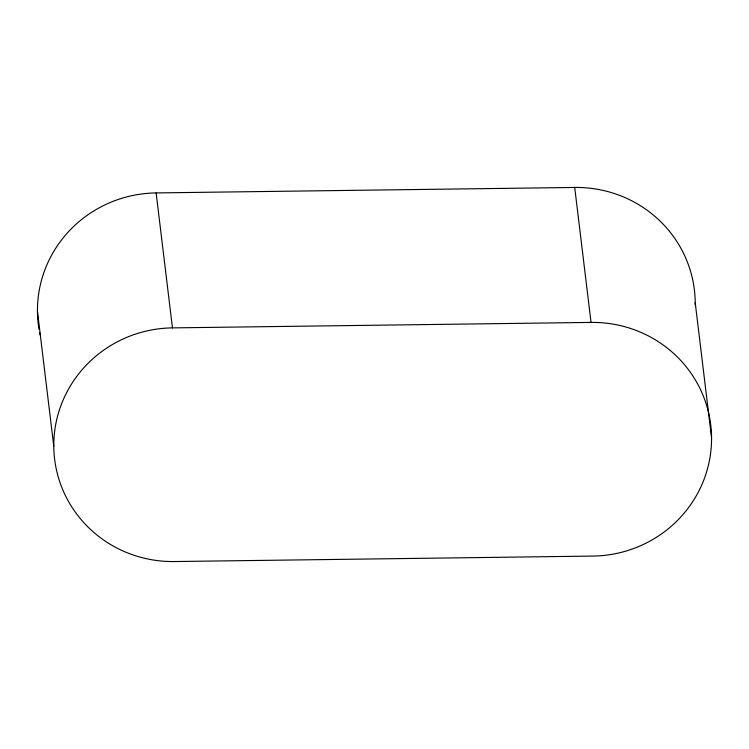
<?xml version="1.0" encoding="UTF-8"?>
<svg xmlns="http://www.w3.org/2000/svg" width="749" height="749" viewBox="0 0 749 749"><rect width="100%" height="100%" fill="white"/><g stroke="black" fill="none" stroke-linecap="round" stroke-linejoin="round"><path stroke-width="1.12" d="M39.032 329.363A119.634 116.807 -6.9 0 1 156.129 192.924L574.708 187.456A119.634 116.807 -6.9 0 1 695.212 304.974M53.778 446.273A119.634 116.807 -6.9 0 1 172.467 327.884L591.045 322.416A119.634 116.807 -6.9 0 1 711.55 437.688A119.634 116.807 -6.9 0 1 592.871 556.076L174.292 561.544A119.634 116.807 -6.9 0 1 53.778 446.273L37.45 311.312M695.222 302.727L711.55 437.688M574.708 187.456L591.045 322.416M156.129 192.924L172.467 327.884M40.109 334.943A119.634 116.807 -6.9 0 1 39.65 332.715"/></g></svg>
